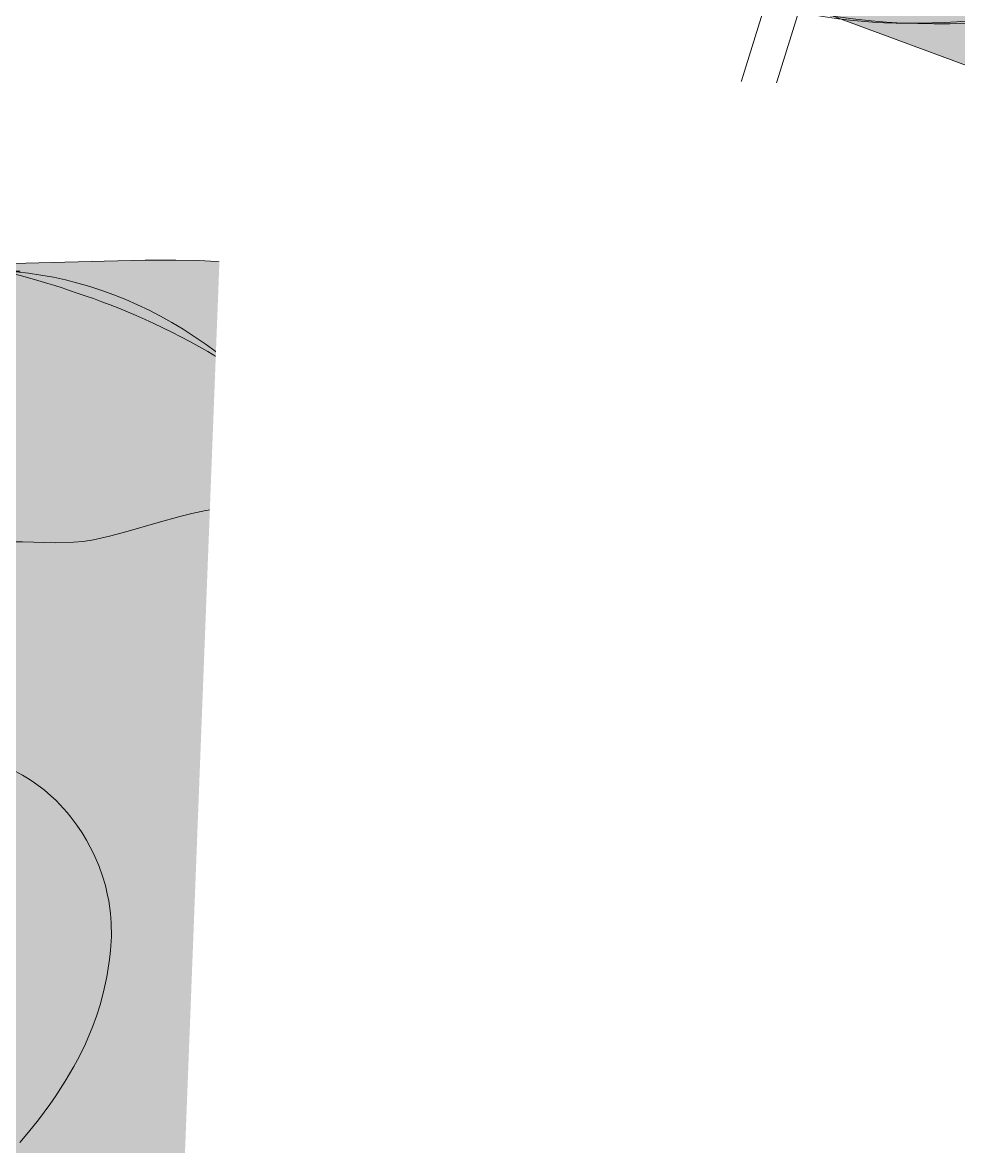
# Model space of a CAD drawing. Header units: millimetres. Extents: x 20521 to 81475, y 14901 to 52339.
# Drawn here: x 69103.8 to 69435.8, y 49773.8 to 50172.5 of the extents above; entities that cross this region are included whole.
import ezdxf

# ---------------------------------------------------------------- set-up
doc = ezdxf.new("R2010")
doc.units = ezdxf.units.MM
doc.header["$MEASUREMENT"] = 0
for name, color, linetype, lineweight in [('FURN-FREE', 1, 'Continuous', 0), ('PRES-FILL', 7, 'Continuous', 0), ('PRES-PEOP', 42, 'Continuous', 0)]:
    doc.layers.add(name, color=color, linetype=linetype, lineweight=lineweight)

# ---------------------------------------------------------------- blocks, each defined once
blk = doc.blocks.new('ANT')
at = {"color": 0, "linetype": 'ByBlock', "lineweight": -2}
for p, q in [((200.5110000000059, -183.8860000000132), (249.0679999999993, -236.3980000000156)), ((191.0699999999997, -191.3760000000184), (240.2560000000012, -244.5679999999993)), ((248.7309999999998, -244.8740000000107), (248.7309999999998, -244.8850000000239))]:
    blk.add_line(p, q, dxfattribs=at)
at = {"color": 0, "linetype": 'ByBlock', "lineweight": -2, "extrusion": (0, 0, -1)}
for centre, radius, start, end in [((-244.658134046811, -240.462530202145), 6.000000000000006, 137.325825, 227.2958666666667), ((-244.6504633875084, -240.4851204502775), 6.000000000000004, 227.1111666666667, 317.2096027777778)]:
    blk.add_arc(centre, radius, start, end, dxfattribs=at)
at = {"color": 0, "linetype": 'ByBlock', "lineweight": -2, "extrusion": (0, 0, -0.9999999999999998)}
blk.add_ellipse((5.602729983103927, -66.64335468207719), major_axis=(-249.9564442699204, 4.666472751250923), ratio=0.7200000000000008, start_param=4.7115489922008, end_param=6.283185307179586, dxfattribs=at)
at = {"color": 0, "linetype": 'ByBlock', "lineweight": -2, "extrusion": (0, 0, -1)}
blk.add_ellipse((6.022656809931505, -66.65119433998188), major_axis=(-253.4356479310827, 4.731426504006882), ratio=0.710115728957286, start_param=3.141592653589793, end_param=4.71322896856858, dxfattribs=at)
blk = doc.blocks.new('*U78')
h = blk.add_hatch(color=7)
edge = h.paths.add_edge_path()
edge.add_arc((-189.5230698579544, 3.894953851107857), 436.8134136936625, 323.9445916666667, 358.8295111111111)
edge.add_line((247.1991972945689, -5.028036447503837), (248.1122242495767, -5.046691238021594))
edge.add_arc((-201.1721346928389, -2.019808004079096), 449.2945550665203, 359.6139972222223, 394.4989166666667)
edge.add_ellipse((178.4381762329576, 231.508381563428), major_axis=(-9.330090363337073, 20.94804797271573), ratio=0.9239178866150755, start_angle=1.272221872585407e-14, end_angle=89.06783611111112)
edge.add_line((158.9346738031745, 223.2300806680287), (158.9509580197773, 223.2407149623832))
edge.add_arc((-738.9849474954972, -123.8838094883758), 962.696383024639, 18.352088268259195, 21.135530555555476, ccw=False)
edge.add_line((174.7483423471567, 179.2264030120641), (174.8475005683285, 179.2592964940268))
edge.add_line((174.8475005683285, 179.2592964940268), (174.7632560480852, 179.1814415873669))
edge.add_arc((-738.9849474954972, -123.8838094883758), 962.696383024639, 12.01740000000001, 18.349268978559394, ccw=False)
edge.add_line((202.6133815909998, 76.55798393367877), (202.6133855943626, 76.55796512744564))
edge.add_ellipse((185.3627297544008, 78.62026789307129), major_axis=(-11.42001704835105, 18.85645010637372), ratio=0.7101413615132939, start_angle=130.3415222222222, end_angle=240.9620472222222, ccw=False)
edge.add_line((182.5489720905607, 60.23238496079284), (182.7609163116576, 60.28017894514051))
edge.add_ellipse((-70.28633080802683, 3.22126388597826), major_axis=(259.9547020407177, -4.853131661300877), ratio=0.9615384615384592, start_angle=14.30533888888888, end_angle=36.56680948074337)
edge.add_line((141.279692255368, 148.2373896328063), (141.2795005683292, 148.2372964940296))
edge.add_line((141.2795005683292, 148.2372964940296), (141.2796552746877, 148.2374394665312))
edge.add_ellipse((-70.28633080802683, 3.22126388597826), major_axis=(259.9547020407177, -4.853131661300877), ratio=0.9615384615384592, start_angle=36.56682350138795, end_angle=90)
edge.add_line((-65.6198580567725, 253.1777081558976), (-65.61938136247045, 253.1770107808334))
edge.add_ellipse((-70.28585411373933, 3.22056651092862), major_axis=(-4.66647275125097, -249.9564442699204), ratio=0.7200000000000008, start_angle=180, end_angle=270.0477989558357)
edge.add_line((-250.2583243620651, 6.371899793577402), (-250.2582958129518, 6.373381804273563))
edge.add_line((-250.2582958129497, 6.37338180426741), (-250.25835027844, 6.370465271509602))
edge.add_line((-250.2583502784466, 6.370465271520663), (-250.2583243620631, 6.371899793577594))
edge.add_ellipse((-70.29369377164403, 2.800639684093767), major_axis=(-4.731426504006928, -253.4356479310827), ratio=0.710115728957286, start_angle=269.9522072734702, end_angle=360)
edge.add_line((-75.02512027563353, -250.6350082470017), (-75.02560038452793, -250.6345009173383))
edge.add_ellipse((-70.3591276332736, -0.6780566474189982), major_axis=(259.9547020407177, -4.853131661300877), ratio=0.9615384615384592, start_angle=270, end_angle=346.0807666666667)
edge.add_line((180.8396707460925, -65.5166733845399), (182.3148174292146, -65.89743086454837))
edge.add_ellipse((185.5519017692131, -84.89032965886145), major_axis=(-12.11588146826803, -18.41705503726557), ratio=0.7751110379519798, start_angle=119.0379527777778, end_angle=230.2780611111111, ccw=False)
edge.add_line((203.9136546580557, -84.16156648722244), (203.9136485167401, -84.16158838126285))
edge.add_arc((-731.6230369943805, 178.2582157786528), 971.6445047199426, 335.21311689757607, 344.3310916666667, ccw=False)
edge.add_line((150.507241983214, -229.0981570245422), (150.5065005683282, -229.1007035059738))
edge.add_line((150.5065005683282, -229.1007035059738), (150.506134383395, -229.1005555235752))
edge.add_line((150.506134383395, -229.1005555235752), (150.5055005683389, -229.0987035059734))
edge.add_line((150.5055005683389, -229.0987035059734), (150.5383184758248, -228.9914209545022))
edge.add_ellipse((169.6711985432776, -238.0897897518807), major_axis=(19.01903679660439, -9.336634261293678), ratio=0.7660621444968636, start_angle=180.9321638888889, end_angle=270)
edge.add_line((162.5187564786902, -252.6595538665497), (163.6179454810772, -253.1991566765719))
at = {"color": 0}
blk.add_rational_spline([(163.6179454810772, -253.1991566765792), (244.3956380618765, -142.2440036543121), (247.1991972945689, -5.028036447503837), (247.6557107720728, -5.037363842762716), (248.1122242495767, -5.046691238021594), (249.0632559276273, 136.1162228151952), (169.1080861778319, 252.4564290876879), (150.0661567962525, 243.975309043286), (158.93467380316, 223.2300806680214), (158.9428159114759, 223.2353978152096), (158.9509580197773, 223.2407149623832), (167.3843117158831, 201.4254568799442), (174.7483423471567, 179.2264030120641), (174.7979214577499, 179.2428497530491), (174.8475005683285, 179.2592964940268), (174.8053783081996, 179.2203690406895), (174.7632560480852, 179.1814415873669), (191.5264878287999, 128.6399398121939), (202.6133815909998, 76.55798393367877), (202.6133835926885, 76.55797453055857), (202.6133855943626, 76.55796512744564), (207.6479790385492, 47.05271919768711), (182.5489720905462, 60.23238496079284), (182.6549442011165, 60.25628195297031), (182.7609163116576, 60.28017894514051), (171.0129643532564, 108.1699772469874), (141.279692255368, 148.2373896328063), (141.2795964118413, 148.2373430634179), (141.2795005683292, 148.2372964940296), (141.2795779215085, 148.237367980284), (141.2796552746877, 148.2374394665312), (65.21804999950109, 250.7350764623698), (-65.61985805678705, 253.1777081558976), (-65.6196197096142, 253.1773594683618), (-65.61938136247045, 253.1770107808334), (-245.7382225845504, 256.5396752922752), (-250.2583243620611, 6.37189979357936), (-250.2583100890624, 6.372640798952489), (-250.2582958129497, 6.373381804274686), (-250.2583230456803, 6.371923537895782), (-250.25835027844, 6.370465271509602), (-250.258337321764, 6.371182532559033), (-250.2583243620611, 6.37189979357936), (-255.1439419148519, -247.2723441011694), (-75.02512027563353, -250.6350082469944), (-75.02536033009528, -250.6347545821627), (-75.02560038452793, -250.6345009173383), (128.3684962364787, -254.4316945140818), (180.8396707460925, -65.51667338453262), (181.5772440876462, -65.7070521245405), (182.3148174292146, -65.89743086454837), (209.2685806552327, -53.96520079178299), (203.9136546580557, -84.16156648722244), (203.9136515873979, -84.16157743424264), (203.9136485167401, -84.16158838126285), (182.9888989877945, -158.7591245014337), (150.507241983214, -229.0981570245422), (150.5068712757784, -229.0994302652616), (150.5065005683282, -229.1007035059738), (150.5063174758398, -229.1006295147745), (150.506134383395, -229.1005555235752), (150.5058174758451, -229.0996295147779), (150.5055005683389, -229.0987035059734), (150.5219095220673, -229.0450622302378), (150.5383184758248, -228.9914209545022), (143.8066565910995, -243.4735979856341), (162.5187564787047, -252.659553866557), (163.0683509798837, -252.9293552715608), (163.6179454810772, -253.1991566765792)], [1, 0.954018458761833, 1, 1, 1, 0.954018458761833, 1, 0.7128353987122346, 1, 1, 1, 0.9997050096312174, 1, 1, 1, 1, 1, 0.9984737766805626, 1, 1, 1, 0.5691322564512941, 1, 1, 1, 0.9811892478442809, 1, 1, 1, 1, 1, 0.8932412642455915, 1, 1, 1, 0.7068117680607829, 1, 0.9999999999957255, 1, 1, 1, 0.999999999995883, 1, 0.7068118065158087, 1, 1, 1, 0.7875766260787885, 1, 1, 1, 0.5646781698281227, 1, 1, 1, 0.9968360298930732, 1, 1, 1, 1, 1, 1, 1, 1, 1, 0.7128353987122346, 1, 1, 1], degree=2, knots=[0, 0, 0, 0.03448275862068965, 0.03448275862068965, 0.06896551724137931, 0.06896551724137931, 0.1034482758620689, 0.1034482758620689, 0.1379310344827586, 0.1379310344827586, 0.1724137931034482, 0.1724137931034482, 0.2068965517241378, 0.2068965517241378, 0.2241379310344826, 0.2241379310344826, 0.2413793103448275, 0.2413793103448275, 0.2758620689655172, 0.2758620689655172, 0.3103448275862069, 0.3103448275862069, 0.3448275862068964, 0.3448275862068964, 0.3793103448275861, 0.3793103448275861, 0.4137931034482755, 0.4137931034482755, 0.4310344827586206, 0.4310344827586206, 0.4482758620689654, 0.4482758620689654, 0.4827586206896549, 0.4827586206896549, 0.5172413793103448, 0.5172413793103448, 0.5517241379310345, 0.5517241379310345, 0.5862068965517239, 0.5862068965517239, 0.6206896551724138, 0.6206896551724138, 0.6551724137931033, 0.6551724137931033, 0.6896551724137929, 0.6896551724137929, 0.7241379310344825, 0.7241379310344825, 0.7586206896551724, 0.7586206896551724, 0.7931034482758622, 0.7931034482758622, 0.8275862068965517, 0.8275862068965517, 0.8620689655172412, 0.8620689655172412, 0.8965517241379309, 0.8965517241379309, 0.9051724137931034, 0.9051724137931034, 0.9137931034482757, 0.9137931034482757, 0.9224137931034483, 0.9224137931034483, 0.9310344827586206, 0.9310344827586206, 0.9655172413793103, 0.9655172413793103, 1, 1, 1], dxfattribs=at)
at = {"color": 0, "linetype": 'Continuous', "lineweight": 0, "rotation": 270}
blk.add_blockref('ANT', (-3.642499431662145, 8.823296494032547), dxfattribs=at)
blk = doc.blocks.new('SERIES 7')
at = {"color": 0, "linetype": 'Continuous', "lineweight": 0, "rotation": 89.99999999999997}
blk.add_blockref('*U78', (-5.046691238014319, -248.1122242495912), dxfattribs=at)
blk = doc.blocks.new('ANT_5')
at = {"color": 0, "linetype": 'ByBlock', "lineweight": -2}
for p, q in [((-190.0080000000162, -176.9709999999923), (-240.1240000000253, -227.2659999999942)), ((-180.8860000000132, -184.8449999999957), (-231.6220000000176, -235.7579999999816)), ((-240.1020000000135, -235.7509999999911), (-240.1240000000107, -235.7599999999966))]:
    blk.add_line(p, q, dxfattribs=at)
for centre, radius, start, end in [((-235.8759852194926, -231.4913881488301), 6.000000000000006, 135.1867472222222, 225.1567888888889), ((-235.8691630908434, -231.5142489645095), 6.000000000000014, 224.9720888888888, 315.0705249999999)]:
    blk.add_arc(centre, radius, start, end, dxfattribs=at)
at = {"color": 0, "linetype": 'ByBlock', "lineweight": -2, "extrusion": (0, 0, -1)}
blk.add_ellipse((5.602729983060271, -66.64335468206082), major_axis=(-249.9564442699205, 4.666472751250936), ratio=0.7200000000000006, start_param=4.7115489922008, end_param=6.283185307179586, dxfattribs=at)
blk = doc.blocks.new('*U93')
h = blk.add_hatch(color=7)
edge = h.paths.add_edge_path()
edge.add_arc((-189.5230698579471, 3.894953851107857), 436.8134136936625, 323.9445916666667, 358.8295111111111)
edge.add_line((247.1991972945943, -5.028036447503837), (248.1122242495949, -5.046691238021594))
edge.add_arc((-201.1721346928207, -2.019808004086372), 449.2945550665204, 359.6139972222223, 394.4989166666667)
edge.add_ellipse((178.4381762329685, 231.5083815634571), major_axis=(-9.330090363337064, 20.94804797271574), ratio=0.9239178866150758, start_angle=1.272221872585407e-14, end_angle=89.06783611111112)
edge.add_line((158.9346738031854, 223.2300806680432), (158.9509580198173, 223.2407149623905))
edge.add_arc((-738.9849474954717, -123.8838094883831), 962.6963830246398, 18.35208826825931, 21.135530555555476, ccw=False)
edge.add_line((174.7483423471567, 179.2264030120714), (174.8475005683431, 179.2592964940268))
edge.add_line((174.8475005683431, 179.2592964940268), (174.7632560480852, 179.1814415873669))
edge.add_arc((-738.9849474954717, -123.8838094883831), 962.6963830246398, 12.01740000000001, 18.349268978559394, ccw=False)
edge.add_line((202.6133815910107, 76.5579839336715), (202.6133855943735, 76.55796512744564))
edge.add_ellipse((185.3627297544226, 78.62026789308584), major_axis=(-11.42001704835106, 18.85645010637373), ratio=0.7101413615132939, start_angle=130.3415222222222, end_angle=240.9620472222222, ccw=False)
edge.add_line((182.5489720905716, 60.23238496079284), (182.7609163116758, 60.28017894514778))
edge.add_ellipse((-70.286330808005, 3.221263885992812), major_axis=(259.9547020407177, -4.853131661300793), ratio=0.96153846153846, start_angle=14.30533888888888, end_angle=36.56680948074337)
edge.add_line((141.2796922553971, 148.2373896328209), (141.2795005683402, 148.2372964940441))
edge.add_line((141.2795005683402, 148.2372964940441), (141.2796552747059, 148.237439466553))
edge.add_ellipse((-70.286330808005, 3.221263885992812), major_axis=(259.9547020407177, -4.853131661300793), ratio=0.96153846153846, start_angle=36.56682350138795, end_angle=90)
edge.add_line((-65.61985805673976, 253.1777081558976), (-65.6193813624559, 253.1770107808552))
edge.add_ellipse((-70.28585411372114, 3.220566510950448), major_axis=(-4.666472751250964, -249.9564442699204), ratio=0.7200000000000008, start_angle=180, end_angle=270.0477989558357)
edge.add_line((-250.2583243620396, 6.371899793591952), (-250.2582958129264, 6.373381804288113))
edge.add_line((-250.2582958129315, 6.37338180426741), (-250.2583502784255, 6.370465271509602))
edge.add_line((-250.2583502784285, 6.370465271542489), (-250.2583243620449, 6.371899793599419))
edge.add_ellipse((-70.29369377161856, 2.800639684108319), major_axis=(-4.731426504006905, -253.4356479310828), ratio=0.7101157289572859, start_angle=269.9522072734702, end_angle=360)
edge.add_line((-75.02512027562989, -250.6350082469871), (-75.02560038452066, -250.6345009173237))
edge.add_ellipse((-70.35912763325541, -0.6780566474044463), major_axis=(259.9547020407177, -4.853131661300793), ratio=0.96153846153846, start_angle=270, end_angle=346.0807666666667)
edge.add_line((180.839670746107, -65.51667338452535), (182.3148174292292, -65.89743086454109))
edge.add_ellipse((185.5519017692313, -84.89032965885417), major_axis=(-12.11588146826803, -18.41705503726558), ratio=0.7751110379519799, start_angle=119.0379527777778, end_angle=230.2780611111111, ccw=False)
edge.add_line((203.9136546580739, -84.16156648720789), (203.9136485167546, -84.1615883812483))
edge.add_arc((-731.6230369943441, 178.2582157786528), 971.6445047199423, 335.21311689757607, 344.3310916666667, ccw=False)
edge.add_line((150.5072419832286, -229.0981570245349), (150.5065005683427, -229.1007035059883))
edge.add_line((150.5065005683427, -229.1007035059883), (150.506134383395, -229.1005555235897))
edge.add_line((150.506134383395, -229.1005555235897), (150.5055005683425, -229.0987035059807))
edge.add_line((150.5055005683425, -229.0987035059807), (150.5383184758248, -228.9914209545095))
edge.add_ellipse((169.6711985432921, -238.0897897518735), major_axis=(19.01903679660439, -9.336634261293677), ratio=0.7660621444968636, start_angle=180.9321638888889, end_angle=270)
edge.add_line((162.5187564787084, -252.6595538665424), (163.6179454810845, -253.1991566765792))
at = {"color": 0}
blk.add_rational_spline([(163.6179454810917, -253.1991566765792), (244.3956380618802, -142.2440036543121), (247.1991972945798, -5.028036447503837), (247.6557107720946, -5.03736384275544), (248.1122242495949, -5.046691238021594), (249.0632559276382, 136.1162228151952), (169.1080861778537, 252.4564290876879), (150.0661567962452, 243.9753090432933), (158.9346738031709, 223.2300806680432), (158.9428159114941, 223.2353978152096), (158.9509580198173, 223.2407149623905), (167.3843117159195, 201.425456879937), (174.7483423471785, 179.2264030120568), (174.7979214577535, 179.2428497530491), (174.8475005683431, 179.2592964940268), (174.8053783082178, 179.2203690407041), (174.7632560480852, 179.1814415873669), (191.5264878288654, 128.6399398121721), (202.6133815910252, 76.5579839336715), (202.6133835926921, 76.55797453057312), (202.6133855943735, 76.55796512744564), (207.6479790385492, 47.05271919771621), (182.5489720905789, 60.23238496079284), (182.6549442011274, 60.25628195297031), (182.7609163116758, 60.28017894514778), (171.0129643532673, 108.1699772470165), (141.2796922553753, 148.2373896328063), (141.2795964118668, 148.2373430634325), (141.2795005683402, 148.2372964940441), (141.2795779215194, 148.2373679802986), (141.2796552747059, 148.237439466553), (65.21804999951564, 250.7350764623843), (-65.61985805675431, 253.1777081559121), (-65.61961970959965, 253.1773594683764), (-65.6193813624559, 253.1770107808552), (-245.7382225845322, 256.539675292297), (-250.2583243620502, 6.371899793593911), (-250.2583100890115, 6.372640798959765), (-250.2582958129315, 6.373381804281962), (-250.2583230456839, 6.371923537895782), (-250.2583502784255, 6.370465271509602), (-250.2583373217094, 6.371182532573584), (-250.2583243620502, 6.371899793593911), (-255.1439419148264, -247.2723441011476), (-75.02512027562989, -250.6350082469726), (-75.02536033007345, -250.6347545821482), (-75.02560038452066, -250.6345009173237), (128.3684962364969, -254.4316945140454), (180.8396707461143, -65.5166733845108), (181.5772440876644, -65.70705212453322), (182.3148174292292, -65.89743086454109), (209.2685806552399, -53.96520079176116), (203.9136546580739, -84.16156648720789), (203.9136515874125, -84.16157743423537), (203.9136485167546, -84.1615883812483), (182.9888989878236, -158.7591245014337), (150.5072419832431, -229.0981570245494), (150.506871275782, -229.0994302652543), (150.5065005683427, -229.1007035059883), (150.5063174758689, -229.1006295147818), (150.506134383395, -229.1005555235897), (150.5058174758706, -229.0996295147779), (150.5055005683425, -229.0987035059807), (150.5219095220818, -229.0450622302451), (150.5383184758248, -228.9914209545095), (143.8066565910922, -243.4735979856196), (162.5187564786938, -252.659553866557), (163.0683509799019, -252.9293552715535), (163.6179454810917, -253.1991566765792)], [1, 0.954018458761833, 1, 1, 1, 0.954018458761833, 1, 0.7128353987122346, 1, 1, 1, 0.9997050096312174, 1, 1, 1, 1, 1, 0.9984737766805626, 1, 1, 1, 0.5691322564512941, 1, 1, 1, 0.9811892478442809, 1, 1, 1, 1, 1, 0.8932412642455915, 1, 1, 1, 0.7068117680607829, 1, 0.9999999999957255, 1, 1, 1, 0.999999999995883, 1, 0.7068118065158087, 1, 1, 1, 0.7875766260787885, 1, 1, 1, 0.5646781698281227, 1, 1, 1, 0.9968360298930732, 1, 1, 1, 1, 1, 1, 1, 1, 1, 0.7128353987122346, 1, 1, 1], degree=2, knots=[0, 0, 0, 0.03448275862068965, 0.03448275862068965, 0.06896551724137931, 0.06896551724137931, 0.1034482758620689, 0.1034482758620689, 0.1379310344827586, 0.1379310344827586, 0.1724137931034482, 0.1724137931034482, 0.2068965517241378, 0.2068965517241378, 0.2241379310344826, 0.2241379310344826, 0.2413793103448275, 0.2413793103448275, 0.2758620689655172, 0.2758620689655172, 0.3103448275862069, 0.3103448275862069, 0.3448275862068964, 0.3448275862068964, 0.3793103448275861, 0.3793103448275861, 0.4137931034482755, 0.4137931034482755, 0.4310344827586206, 0.4310344827586206, 0.4482758620689654, 0.4482758620689654, 0.4827586206896549, 0.4827586206896549, 0.5172413793103448, 0.5172413793103448, 0.5517241379310345, 0.5517241379310345, 0.5862068965517239, 0.5862068965517239, 0.6206896551724138, 0.6206896551724138, 0.6551724137931033, 0.6551724137931033, 0.6896551724137929, 0.6896551724137929, 0.7241379310344825, 0.7241379310344825, 0.7586206896551724, 0.7586206896551724, 0.7931034482758622, 0.7931034482758622, 0.8275862068965517, 0.8275862068965517, 0.8620689655172412, 0.8620689655172412, 0.8965517241379309, 0.8965517241379309, 0.9051724137931034, 0.9051724137931034, 0.9137931034482757, 0.9137931034482757, 0.9224137931034483, 0.9224137931034483, 0.9310344827586206, 0.9310344827586206, 0.9655172413793103, 0.9655172413793103, 1, 1, 1], dxfattribs=at)
at = {"color": 0, "linetype": 'Continuous', "lineweight": 0, "rotation": 270}
blk.add_blockref('ANT_5', (-3.642499431665783, 8.82329649401072), dxfattribs=at)
blk = doc.blocks.new('SERIES 7_5')
at = {"color": 0, "linetype": 'Continuous', "lineweight": 0, "rotation": 89.99999999999997}
blk.add_blockref('*U93', (-5.046691237992491, -248.1122242496167), dxfattribs=at)
blk = doc.blocks.new('*U106')
at = {"layer": 'PRES-FILL', "linetype": 'ByBlock', "lineweight": -2}
h = blk.add_hatch(color=0, dxfattribs=at)
edge = h.paths.add_edge_path(flags=16)
edge.add_spline(control_points=[(-239.9524863309052, -161.0124088863013), (-239.2212068480148, -157.9110122815982), (-235.7149674933898, -154.0850071668974), (-231.4126016438386, -150.0678667386019)], knot_values=[0, 0, 0, 0, 1, 1, 1, 1], degree=3, periodic=0)
edge.add_spline(control_points=[(-231.4126016438386, -150.0678667386019), (-224.7474785102095, -137.887333137005), (-218.2168042378762, -120.9757911663619), (-212.9241151692549, -126.0238091647334), (-207.8294236050133, -130.8829827112277), (-221.6645183844666, -140.9660328339814), (-231.4126016438386, -150.0678667386019)], knot_values=[0, 0, 0, 0, 0.5095306753181346, 0.5095306753181346, 0.5095306753181346, 1, 1, 1, 1], degree=3, periodic=0)
edge.add_spline(control_points=[(-231.4126016438386, -150.0678667386019), (-234.263416851114, -155.2777405440138), (-237.138828875235, -159.6220975622418), (-239.9524863309052, -161.0124088863013)], knot_values=[0, 0, 0, 0, 1, 1, 1, 1], degree=3, periodic=0)
edge.add_spline(control_points=[(-239.9524863309052, -161.0124088863013), (-240.4032948050735, -162.924312479583), (-239.799536534556, -164.560843428706), (-237.6776202227775, -165.7970222715157), (-220.977602491068, -175.5260622344431), (-203.9605322808929, -185.4105026724937), (-186.7546401526924, -194.6851885829892), (-165.7502890488249, -206.0074006363793), (-144.8794356574508, -217.2609508401656), (-123.7068360668054, -228.3471498919534), (-103.5585007293703, -238.897033252164), (-83.22230879990093, -250.0971559124591), (-60.75444813868671, -254.0934469609128), (-41.5279846110061, -257.5132004144252), (-21.98663363652304, -256.6827756324783), (-2.596294969349401, -256.3408671001525), (28.41673173791787, -255.7940164944885), (59.45060442159593, -254.5507649119099), (90.46306334775, -254.0345243146876), (105.6249305891979, -253.7821363496259), (120.7877924816712, -254.9773984175481), (135.9652808021347, -254.893198290345), (154.5731156177644, -254.7899676354427), (172.1756785241014, -249.7708860747516), (189.8632248863141, -240.4625151057771), (222.5493998694728, -223.2608616897342), (249.7377119496814, -199.4903996830617), (261.5771928007598, -166.3757141015376), (269.6959013162414, -143.6679211503142), (274.2707815196918, -120.8124063957221), (277.2513511636789, -97.4288715479779), (279.9169243905781, -76.5165856815147), (282.5441143590142, -55.60958764082898), (285.0801855604514, -34.68177274861955), (288.144148907566, -9.397759536179365), (291.1702784961089, 15.92754356790829), (293.5174693979789, 41.24678919532016), (295.2914799457358, 60.38311456502561), (288.6375423779391, 79.20723903455655), (283.8079663851531, 98.16471077265305), (277.7386799988308, 121.9884015711214), (270.8581083010504, 144.1373455921421), (257.6019523230352, 165.828747676147), (244.4625023318949, 187.3291806367488), (226.3771582845657, 202.3113405306358), (204.7464937033074, 214.6055595703001), (183.8774473086523, 226.4668977441834), (163.0073696804175, 235.572598330582), (140.1769944213738, 240.0180476983369), (107.0139216010866, 246.4754431387992), (73.74603251859662, 250.5958459202739), (40.34001843103033, 253.8846339692027), (15.28444376750849, 256.3513297652316), (-9.983324563712813, 257.524859480458), (-35.20328793875524, 256.8048737118297), (-42.95128906429454, 256.5836818542593), (-51.55446082194976, 255.1478518421354), (-57.30015453588567, 249.6527203701189), (-77.55153934472764, 230.2844721557194), (-94.51446210323775, 209.6583913911672), (-113.4410824717343, 190.0755422821821), (-133.4092552517104, 169.4150277835797), (-154.2033612236264, 149.3929533135451), (-173.965834511313, 128.4651054239948), (-176.3620192949311, 125.9276198604712), (-176.7147552291717, 122.0470801973643), (-178.7305124079285, 119.1400444219034), (-180.8020494603261, 116.1525653816498), (-183.3955042559974, 113.6501951823957), (-186.2330924041453, 111.4249211487841), (-196.9490558517427, 103.021321344866), (-213.0673644037015, 106.202333923291), (-224.2204950171727, 96.98185802937223), (-238.6672208439268, 85.0385129858405), (-247.1651264564571, 68.61944543177378), (-253.7261879291764, 53.38625858773594), (-260.6566710019688, 37.29536475797795), (-260.1999008536659, 13.98035777158657), (-254.9727570413525, -2.205602814246959), (-248.0791697845852, -23.55174052112125), (-206.7754332566401, 57.99489246276062), (-197.4728358368593, 43.30847515422647), (-192.1769062991225, 34.94755962510681), (-209.4407440059585, 11.60212918154866), (-201.0816007403046, 1.716403765742143), (-199.7384243900742, 0.127930861133791), (-196.9210028814559, -2.971730811230373), (-195.2018622719188, -1.513076489674859), (-172.4497696710023, 17.79159121044358), (-145.724276835419, 43.50427535582276), (-141.3350861032231, 69.05922201730573), (-140.1769798368914, 75.80200119224173), (-141.3890303236549, 83.03279752857634), (-144.255079560462, 90.31928122141107)], knot_values=[0, 0, 0, 0, 0.004098381531734696, 0.004098381531734696, 0.004098381531734696, 0.03635368013720219, 0.03635368013720219, 0.03635368013720219, 0.07572982011414187, 0.07572982011414187, 0.07572982011414187, 0.1132010653974124, 0.1132010653974124, 0.1132010653974124, 0.14526640270913, 0.14526640270913, 0.14526640270913, 0.1965519000639748, 0.1965519000639748, 0.1965519000639748, 0.2216251747810174, 0.2216251747810174, 0.2216251747810174, 0.25236539637566, 0.25236539637566, 0.25236539637566, 0.3091726121130702, 0.3091726121130702, 0.3091726121130702, 0.3481271264153437, 0.3481271264153437, 0.3481271264153437, 0.3829647993414165, 0.3829647993414165, 0.3829647993414165, 0.4250540564899624, 0.4250540564899624, 0.4250540564899624, 0.4568651827461615, 0.4568651827461615, 0.4568651827461615, 0.4968419500255261, 0.4968419500255261, 0.4968419500255261, 0.5364667654958765, 0.5364667654958765, 0.5364667654958765, 0.5746963866582342, 0.5746963866582342, 0.5746963866582342, 0.630228181300859, 0.630228181300859, 0.630228181300859, 0.6718787961638446, 0.6718787961638446, 0.6718787961638446, 0.6846745725113127, 0.6846745725113127, 0.6846745725113127, 0.7297748169105458, 0.7297748169105458, 0.7297748169105458, 0.7773569765908894, 0.7773569765908894, 0.7773569765908894, 0.78312627708974, 0.78312627708974, 0.78312627708974, 0.7890552252170661, 0.7890552252170661, 0.7890552252170661, 0.8114455046014806, 0.8114455046014806, 0.8114455046014806, 0.8404477855449914, 0.8404477855449914, 0.8404477855449914, 0.8710830444871903, 0.8710830444871903, 0.8710830444871903, 0.9114849997865957, 0.9114849997865957, 0.9114849997865957, 0.9344856628054873, 0.9344856628054873, 0.9344856628054873, 0.9381814897131244, 0.9381814897131244, 0.9381814897131244, 0.9870941822375215, 0.9870941822375215, 0.9870941822375215, 1, 1, 1, 1], degree=3, periodic=0)
edge.add_line((-144.255079560462, 90.31928122141107), (-95.3161251195852, 113.2414254035175))
edge.add_spline(control_points=[(-95.3161251195852, 113.2414254035175), (-73.79272867241525, 123.3226051567399), (-52.03402328233642, 132.8844799221915), (-30.03347112142364, 141.914690050151), (-6.674303095336654, 151.5025492159839), (20.98957123038417, 144.8923246508712), (45.61527358014428, 138.9913765835736), (58.97043579227466, 135.7911381690574), (71.61061726711341, 132.011095003385), (82.34120677546889, 120.6371964079881), (90.66936752237962, 111.8097544722186), (94.78006318725238, 102.2058977594425), (95.48042894361424, 91.60739822074538)], knot_values=[0, 0, 0, 0, 0.3242048070790112, 0.3242048070790112, 0.3242048070790112, 0.6684304659642469, 0.6684304659642469, 0.6684304659642469, 0.8551130404015013, 0.8551130404015013, 0.8551130404015013, 1, 1, 1, 1], degree=3, periodic=0)
edge.add_line((95.48042894361424, 91.60739822074538), (96.04298071459925, 83.0944110701239))
edge.add_spline(control_points=[(96.04298071459925, 83.0944110701239), (82.26625688535569, 83.50662463966), (68.43307370899129, 82.7950343824341), (54.38888998446055, 76.20992686522368), (36.39102424857265, 67.77099703669955), (25.88419175099989, 56.36332953947567), (14.5497970652068, 39.72071040703304), (2.985574218560942, 22.74062794687052), (-3.426805924798828, 5.507174289479735), (-4.858945993080852, -11.86881220418582), (-6.140735119377496, -27.42060845737433), (-2.597705011809012, -43.15895750901836), (9.22603733863798, -59.14840762732638), (19.56657311867457, -73.1320919930804), (32.29822144420177, -77.02105203633255), (44.81194807542488, -83.54295276747143), (54.35771803796524, -88.51801462817093), (74.17222895970917, -81.21134401647578), (76.72662283771206, -91.58238122420153), (78.03122683461697, -96.87917460838071), (74.46627252652252, -102.5621957617986), (72.88979724765522, -107.9475888007291), (68.9182749032625, -121.5146957984543), (72.48459253994224, -137.8431872470028), (59.62690400720749, -148.1628349975799), (41.66772113883053, -162.5769686592539), (20.45791926367383, -153.7455782445468), (1.223669679107843, -157.5147138919128), (-16.0350799766311, -160.8967313847752), (-33.63381417300843, -168.8618674341342), (-50.56368662166642, -169.122763097359), (-78.10817146596673, -169.5472339055341), (-102.4511716447305, -142.6508810736341), (-128.7039567292231, -132.3806935724933), (-153.1093946709589, -122.8331951680011), (-181.3577003890678, -117.7178796278095), (-205.3418513705547, -108.5033554362162), (-229.9704173450154, -99.04125201829447), (-230.6249537844124, -40.50484273325128), (-248.3572336145298, -38.18923861793155), (-250.3143522601022, -37.9336644880168), (-254.5140487485187, -40.71043529807503), (-256.145673254985, -42.89104730189138), (-261.3115681887139, -49.79509443911957), (-254.645499663442, -73.93077895754686), (-257.6565244524681, -71.65543706831522), (-261.7004528053076, -68.59956067315943), (-266.3073291088804, -46.45354048757872), (-273.4040019935055, -36.32066963551915), (-276.2275149867637, -32.28916177611973), (-281.8691634543065, -20.9784891818781), (-284.7092405751318, -25.87623831436213), (-289.8915543206094, -34.81320430933556), (-291.2073110859492, -43.97704213648103), (-291.4669513858389, -53.13588879047165), (-292.1272987534903, -76.4297313946663), (-293.7031375529768, -99.68674977480987), (-279.477908704037, -123.5510290288075), (-269.2669864230411, -140.6808976124812), (-255.6097869407386, -151.9757691284249), (-244.083548853494, -160.6457718900929), (-242.7287510103051, -161.6648468869171), (-241.3482166776375, -161.702080510091), (-239.9524863309052, -161.0124088863013)], knot_values=[0, 0, 0, 0, 0.0445675321191511, 0.0445675321191511, 0.0445675321191511, 0.1016815997639398, 0.1016815997639398, 0.1016815997639398, 0.1599537725823565, 0.1599537725823565, 0.1599537725823565, 0.2121083342373425, 0.2121083342373425, 0.2121083342373425, 0.2577204674264914, 0.2577204674264914, 0.2577204674264914, 0.2925144935189276, 0.2925144935189276, 0.2925144935189276, 0.3102848248294786, 0.3102848248294786, 0.3102848248294786, 0.3550525854241348, 0.3550525854241348, 0.3550525854241348, 0.4175826737119677, 0.4175826737119677, 0.4175826737119677, 0.4736904586800346, 0.4736904586800346, 0.4736904586800346, 0.5649764407445235, 0.5649764407445235, 0.5649764407445235, 0.6498388415546573, 0.6498388415546573, 0.6498388415546573, 0.7369813565731338, 0.7369813565731338, 0.7369813565731338, 0.746599309966639, 0.746599309966639, 0.746599309966639, 0.7770507628045908, 0.7770507628045908, 0.7770507628045908, 0.817948298408715, 0.817948298408715, 0.817948298408715, 0.8342199689575515, 0.8342199689575515, 0.8342199689575515, 0.8639110295738617, 0.8639110295738617, 0.8639110295738617, 0.9394247835290591, 0.9394247835290591, 0.9394247835290591, 0.9936288375354178, 0.9936288375354178, 0.9936288375354178, 1, 1, 1, 1], degree=3, periodic=0)
at = {"layer": 'PRES-PEOP', "color": 0, "linetype": 'ByBlock', "lineweight": -2, "flags": 128}
for points in [[(-144.3098834712873, 59.57692376181512), (-146.1712184870848, 55.26386946727143), (-148.176709390711, 51.2289341928481), (-150.268074134714, 47.4627439041069), (-154.683432885111, 40.47335335341631), (-159.0057676244905, 34.47047519346961), (-163.0806212212192, 29.3342081480514), (-166.8310898302152, 24.9489828258229), (-173.7104296022153, 17.57035907911632), (-179.047246751783, 12.3274147113043), (-183.1010525021702, 8.58367209428252), (-189.191287761787, 3.308061008399818), (-195.2018622719188, -1.513076489674859), (-195.361524533917, -1.62156245794904), (-195.5218711852795, -1.704042933823075), (-195.6821508840076, -1.763606107262603), (-195.8417152802576, -1.803023339103675), (-196.0000077621517, -1.824779914626561), (-196.1565533333487, -1.831102890195325), (-196.4677941518748, -1.804419809261162), (-196.7676138243405, -1.736180442334444), (-197.0542668747948, -1.637667422408413), (-197.326676429846, -1.517798973662138), (-197.5842786112335, -1.383584546638303), (-197.8268985454051, -1.240495873069449), (-198.282058247074, -0.9333718268753728), (-198.6773165879422, -0.6306813722912921), (-199.0181199250364, -0.346203164634062), (-199.5962288572773, 0.1795483040623367), (-200.0084614576772, 0.5830934388213791), (-200.3022274654941, 0.8830535240776953), (-200.7130184695852, 1.31683052083099), (-200.9030342287879, 1.521933799383987), (-201.0816007403046, 1.716403765742143), (-201.850194370898, 2.679275059388601), (-202.4523284786701, 3.682228318088164), (-202.9099828979815, 4.71520160108048), (-203.2426902292791, 5.769397504431254), (-203.4677867696009, 6.837148112914292), (-203.6006388586393, 7.911793418119487), (-203.6410196744837, 10.09455882791372), (-203.44988417493, 12.24409282544366), (-203.1007158458378, 14.3324416154137), (-202.6497524575534, 16.34012164337764), (-201.5644602326938, 20.18819990487827), (-199.3181864227372, 26.95772859784483), (-198.4999786754051, 29.43056039592193), (-197.8488824267115, 31.53458742370276), (-197.3528653434914, 33.31642114543502), (-196.9913841861126, 34.82117680787633), (-196.74141647543, 36.09017674197094), (-196.4802982278634, 38.18855029741826), (-196.4555814087216, 39.64675025530596), (-196.5466639895749, 40.66789568725653), (-196.8794900429639, 42.07186352930876), (-197.4728358368593, 43.30847515422647), (-198.4509290266433, 44.42349782641395), (-199.5635811620159, 45.00250806473196), (-200.7860031034943, 45.12443902560335), (-202.0963939151115, 44.8590834066199), (-203.4756252505322, 44.26804843317223), (-204.9069570918509, 43.40561631316814), (-206.3757818294398, 42.31951922990993), (-207.8693939540681, 41.05163708879991), (-209.3767828902928, 39.63862545954908), (-212.4455200861266, 36.44704578302481), (-215.4696669934056, 33.00232754153694), (-218.4036049761344, 29.46705616557301), (-224.0643320411764, 22.33569426707254), (-229.0679631187522, 15.91949471760745), (-233.3838408152515, 10.4739656201491), (-237.0449006691197, 6.041630438201537), (-240.1147158944368, 2.554160690175195), (-242.6681531100767, -0.106873479380738), (-244.7805146562896, -2.075151536933845), (-246.5218815000844, -3.48070776968234), (-247.9545680113952, -4.440662617664202), (-249.1323756973288, -5.05559079318482), (-250.1008325757866, -5.40904614613828), (-250.8979241276102, -5.568728950129298), (-252.1728950967372, -5.491302915645065), (-253.0228843151999, -5.116934736368421), (-253.5972197586816, -4.648025500435324), (-254.3521308297059, -3.626997003113502), (-254.9727570413525, -2.205602814246959), (-255.9107308049861, 0.821062761831854), (-256.6876829926041, 3.812764395654085), (-257.3224477642361, 6.735416436342348), (-257.8322589943273, 9.564553445816273), (-258.5561163988314, 15.05519978157099), (-258.9294550439081, 20.00151856920274), (-259.0471623717458, 24.39039603903075), (-258.9835537730105, 28.24518001049728), (-258.7959100316511, 31.60774489496544), (-258.1598820053332, 37.41447994688497), (-257.4161116134346, 41.65711917961744), (-256.7027513416251, 44.74926752609463), (-255.3745270319196, 49.20325823816529), (-253.7261879291764, 53.38625858773594), (-251.0839913306845, 59.14048171065951)], [(43.93335605013999, -255.1771867578937), (-2.596294969349401, -256.3408671001525), (-17.1414287808584, -256.6160611843152), (-28.04863310909423, -256.6767409475797), (-36.22764680156251, -256.5128130073135), (-42.36092983973504, -256.2182807967984), (-46.96025990402268, -255.878176981656), (-53.85811527847545, -255.1424441111085), (-60.75444813868671, -254.0934469609128), (-64.97073085604643, -253.2592890843371), (-72.73302654155123, -251.2817044900003), (-79.38723114988534, -249.1585496895641), (-85.1171261069976, -247.0418034585964), (-90.06862815475324, -245.019318639148), (-98.61619355276343, -241.1682932289114), (-111.2295769614138, -234.8814595137374), (-123.7068360668054, -228.3471498919534), (-155.2897907351435, -211.6086690238735), (-186.7546401526924, -194.6851885829892), (-199.6231952559028, -187.6233270316079), (-218.7655833834579, -176.7640975622126), (-237.6776202227775, -165.7970222715157), (-238.7531515916926, -165.0220803482225), (-239.471418921763, -164.1884112466796), (-239.8825678659778, -163.3078730367779), (-240.0310463490605, -162.3908896124194), (-239.9561941468564, -161.4466015541984), (-239.6927744237328, -160.4830020642621), (-239.271452778441, -159.5070594032295), (-238.7192288269434, -158.5248271247183), (-238.0598248788301, -157.541543281448), (-237.3140358340024, -156.5617196656676), (-235.6045697922673, -154.596012720016), (-233.7354662163416, -152.6855398912012), (-231.7998239392473, -150.8481578597202), (-227.8553885712608, -147.3243586602257), (-220.7634341554076, -141.1170287084606), (-218.3141298888222, -138.8461748474656), (-216.3716239213245, -136.9121361458383), (-214.8729922539787, -135.2726407725568), (-213.7474144925363, -133.886699823408), (-212.9260248079663, -132.7167185081198), (-212.3467476372025, -131.7293707834906), (-211.9561951298238, -130.8957652883764), (-211.7099179368815, -130.1912289979882), (-211.5095413403469, -129.0183283494262), (-211.5660155685619, -128.1924478868823), (-211.7325984882336, -127.6053423382036), (-212.1940022538765, -126.7796671258402), (-212.9241151692549, -126.0238091647334), (-213.8725753201434, -125.4105089327932), (-214.7932067805523, -125.1275466847219), (-215.6867445521348, -125.1266601484895), (-216.5539110634563, -125.3651369233994), (-217.3954157314001, -125.8052372589154), (-218.2119546048634, -126.4136738075103), (-219.0042100825813, -127.1611428956967), (-219.7728506969725, -128.0219023693862), (-220.5185309575172, -128.9733915359684), (-221.9662069828919, -131.1082352242083), (-223.3268346158729, -133.4040382871462), (-233.6297676644463, -153.5418399444097), (-234.9288894405327, -155.6670759418193), (-236.0675059097703, -157.3203315237333), (-237.0652043084556, -158.5813497658019), (-237.9392462859105, -159.5241577815104), (-238.7048260968004, -160.2137762901912), (-239.3753053662076, -160.7052721451983), (-240.5499586771766, -161.2929915003624), (-241.4320239558001, -161.4879240135924), (-242.0941650569002, -161.4855508961118), (-243.0883093166194, -161.2278119578914), (-244.083548853494, -160.6457718900929), (-248.4941965130274, -157.2089185480581), (-252.3893798723875, -153.9729169584898), (-255.81434270725, -150.9489484175501), (-258.8167300416244, -148.1440107685266), (-261.4432248717494, -145.5602064854902), (-266.0259894479823, -140.7280384082987), (-269.441010283088, -136.8273844489013), (-271.9838800055441, -133.7367198954671), (-275.7596414414438, -128.8208379461721), (-279.477908704037, -123.5510290288075), (-282.2303022245178, -119.1600930058994), (-284.4404776852025, -115.0402513770023), (-286.209618512803, -111.1753394811603), (-287.6204804837762, -107.5500427455554), (-288.7407052618655, -104.149874555158), (-289.6255425219424, -100.9611497096266), (-290.8935828718095, -94.98017905565212), (-291.6341568145726, -89.74539412647573), (-292.0411677293887, -85.16454966181482), (-292.3173943091097, -77.14890915420983), (-292.2520503935812, -71.13940591804567), (-291.4669513858389, -53.13588879047165), (-291.2609943950811, -49.65471339624492), (-290.9727705864352, -46.57794006280164), (-290.6241151610302, -43.87807562710805), (-290.2359694303741, -41.52042740843171), (-289.8265628179943, -39.46822301919747), (-289.4107693568658, -37.68553111547226), (-288.5433652054344, -34.60706747216318), (-287.7669332175865, -32.34320034724806), (-287.1086792936694, -30.67650184439117), (-285.9915909765259, -28.23544173657865), (-284.7092405751318, -25.87623831436213), (-284.452375822686, -25.5018515791744), (-284.1865656739683, -25.22102550305135), (-283.9141368752898, -25.02227974605194), (-283.637126387679, -24.89533897101501), (-283.3573120765213, -24.83101406828064), (-283.0762403590052, -24.82109472250158), (-282.7952511009207, -24.8582522579236), (-282.5155000271916, -24.93595179701515), (-282.2379788848339, -25.04837285705435), (-281.963533576054, -25.19033759045851), (-281.4179700176755, -25.55148523928074), (-280.8925914508291, -25.98389770856011), (-280.3904958445055, -26.46237033168291), (-279.9135888024612, -26.96743895870895), (-279.4628619053983, -27.48422591736016), (-278.6141161777923, -28.54565566964447), (-277.8747187302506, -29.5482639841357), (-276.6107696754916, -31.38907896906312), (-275.7076355695317, -32.77232953865314), (-275.0665805501048, -33.77236507867201), (-274.6108799076901, -34.48494743322954), (-274.2851899005182, -34.9914007276675), (-273.825461689732, -35.69573567518091), (-273.4040019935055, -36.32066963551915), (-272.1144332110707, -38.34994940627803), (-270.9506862476555, -40.45564437802386), (-269.8979691331624, -42.57640910564805), (-268.9435088980536, -44.6672078261181), (-267.234730844124, -48.7705400945124), (-264.4792624421971, -56.11184964072891), (-263.5166316238028, -58.77651757263084), (-262.7034429501364, -61.01338694382139), (-262.0130765341892, -62.87356108328822), (-261.424469253252, -64.41042135234602), (-260.9207760554418, -65.6746343324121), (-260.0635067861731, -67.67817605913297), (-259.4396553715342, -68.98204725552205), (-258.9818906785804, -69.8344821288847), (-258.3105847629486, -70.89103050432459), (-257.6565244524681, -71.65543706831522), (-257.4077447853633, -71.83484485188819), (-257.212654831339, -71.86344994218234), (-257.0637071110104, -71.762062006419), (-256.9542277495202, -71.54919919617532), (-256.8783248085529, -71.24131986200518), (-256.8308057264949, -70.85303180464689), (-256.8071029902785, -70.39728118941275), (-256.8032072454371, -69.88552305175835), (-256.8156071258854, -69.32787514224037), (-256.8787568997504, -68.08864765252656), (-256.9759808766685, -66.75746893608448), (-257.0916140578047, -65.38161388694425), (-257.2141816808144, -63.99667489284184), (-257.4573229993402, -61.20747928719356), (-257.6553889420175, -58.62913108500652), (-257.8770967277233, -54.02384943544894), (-257.8928570987337, -52.32840075086278), (-257.8661648027628, -50.88330644732196), (-257.8072143991449, -49.65909041768464), (-257.6124508098728, -47.63452456241066), (-257.3797071866866, -46.23841448690655), (-257.1507019257551, -45.27353382062574), (-256.711154582561, -43.97840373187501), (-256.4449070713454, -43.40698583224003), (-256.145673254985, -42.89104730189138), (-255.8465300565877, -42.47548560237192), (-255.508914673017, -42.0759476238527), (-255.148217979091, -41.69698196480749), (-254.7762290051905, -41.34141596720292), (-254.4018676098785, -41.01077194287063), (-253.6463176281832, -40.40732020210999), (-252.944027584861, -39.90856334448472), (-252.3115840532555, -39.50429599940253), (-251.7535661639558, -39.18169812348788), (-251.2678556719475, -38.92763483367889), (-250.8489017103566, -38.72985606062139), (-250.4896810352802, -38.5775396411409), (-250.1828350065043, -38.46145611115207), (-249.6672843284323, -38.30025480219047), (-249.3025722009625, -38.21729113583569), (-249.0436559973605, -38.17803524083865), (-248.6821772272524, -38.15850073140609), (-248.3572336145298, -38.18923861793155), (-246.759519968371, -38.65269198374153), (-245.2984729377204, -39.3872406349692), (-243.9580218735791, -40.35058942305477), (-242.7239115045522, -41.50532251520053), (-241.5835110678308, -42.8183978847228), (-239.5092452147219, -45.85876885044127), (-237.699162889432, -49.23452372071915), (-236.0927098251414, -52.79129228273086), (-234.6433345163823, -56.41279139174003), (-232.0002196767746, -63.7672880055834), (-227.2488526466332, -77.50403866428678), (-225.3033534557471, -82.631747903215), (-223.4798497278243, -86.98741757590324), (-221.7701606782357, -90.64462006092799), (-220.1725138577312, -93.69081585136882), (-218.687157269087, -96.21436144162726), (-215.8671900303889, -100.2508988041009), (-213.5468128044886, -102.907990846521), (-211.6791367079568, -104.6626987064083), (-208.6551186930592, -106.8674081210556), (-207.0362052731653, -107.7604102695259), (-205.3418513705547, -108.5033554362162), (-196.146262962895, -111.7878250393551), (-187.8542771490174, -114.4232213061841), (-172.9857745891932, -118.7096359737261), (-150.471029883236, -125.0548097456631), (-139.4235769769002, -128.5190814071248), (-128.7039567292231, -132.3806935724933), (-123.8051399532997, -134.4892041311687), (-119.2490095960966, -136.7611683022042), (-110.777721793158, -141.6044162534308), (-96.06069259463402, -150.9953572959639), (-84.99244998476934, -157.8568721968186), (-80.81183633087494, -160.2068450768566), (-73.43343237684167, -163.8463989011798), (-67.83320876960352, -166.0682766506943), (-63.58763252968492, -167.3858430226392), (-60.37451325323491, -168.1511268988761), (-55.50324101207661, -168.9008728349654), (-50.56368662166642, -169.122763097359), (-47.36630891382811, -168.9953416512071), (-44.35992975754198, -168.7259620261466), (-38.70271012921876, -167.8829423868519), (-33.73439012280141, -166.8488329303218), (-29.37600917341479, -165.7716638412239), (-21.73119655007031, -163.6381629631796), (-10.24587121829973, -160.3015354762247), (-4.506490145053249, -158.7892339793761), (1.223669679107843, -157.5147138919128), (4.857258789561456, -156.9446033880013), (8.299600385696976, -156.6300725964466), (14.82431085094868, -156.4620814282607), (26.34955987156718, -156.746952035428), (30.66793513530865, -156.7901595480944)], [(28.93916785552574, -75.48704685821576), (26.32619281236839, -73.98584330591257), (24.06592389113212, -72.58632579785626), (22.1110635788209, -71.28244380305841), (18.74879333739227, -68.78835685789818), (16.28256478343974, -66.71067795566341), (14.46769313109689, -65.01921906756615), (11.80670198734151, -62.24293655933434), (10.50585446016339, -60.73765602686035), (9.22603733863798, -59.14840762732638), (7.087683947349433, -56.26049924646941), (5.256092981959227, -53.53292569622863), (3.687471796903992, -50.96022624870238), (2.34438980538107, -48.53635625915922), (1.194828577790759, -46.25490135593282), (-0.682744460325921, -41.95811373375909), (-2.038088551576948, -38.18368929906865), (-3.012069469550624, -34.87453602527239), (-3.707523452685564, -31.9772079207396), (-4.199690192268463, -29.44278485040559), (-4.808991882367991, -25.01460773681174), (-5.063626997041865, -21.70408418897568), (-5.136566087021492, -16.76472394138545), (-4.858945993080852, -11.86881220418582), (-4.506289866229054, -8.615226338886714), (-3.546292364786495, -2.523510745908425), (-2.382780162530253, 2.796725291256735), (-1.11379142064834, 7.443723062977369), (0.1908413630590076, 11.50319888999366), (1.482578509108862, 15.04990818487568), (4.084074257378234, 21.24405914811359), (6.32316935210838, 25.87862020945613), (8.166267460415838, 29.3480236021278), (11.19681244534149, 34.5412038840077), (14.5497970652068, 39.72071040703304), (16.66977082149242, 42.78359739034204), (20.65459532372188, 48.20630699733738), (24.19719127925055, 52.62294788308645), (27.37777807434031, 56.24827832510346)]]:
    blk.add_lwpolyline(points, dxfattribs=at)
blk = doc.blocks.new('*U108')
at = {"layer": 'PRES-FILL', "linetype": 'ByBlock', "lineweight": -2}
h = blk.add_hatch(color=0, dxfattribs=at)
edge = h.paths.add_edge_path(flags=16)
edge.add_spline(control_points=[(-87.07831214769976, -291.0744552105753), (-88.89239608468779, -288.454849440066), (-89.38684500839736, -283.2889002702796), (-89.49025166836509, -277.4036297992789)], knot_values=[0, 0, 0, 0, 1, 1, 1, 1], degree=3, periodic=0)
edge.add_spline(control_points=[(-89.49025166836509, -277.4036297992789), (-94.07544578357192, -264.2978469137815), (-102.2647964179196, -248.1244687475701), (-94.97166972405103, -247.5728208029614), (-87.95137615264684, -247.0418098000227), (-89.72454525635112, -264.0690811901732), (-89.49025166836509, -277.4036297992789)], knot_values=[0, 0, 0, 0, 0.5095306753181346, 0.5095306753181346, 0.5095306753181346, 1, 1, 1, 1], degree=3, periodic=0)
edge.add_spline(control_points=[(-89.49025166836509, -277.4036297992789), (-87.52906642855669, -283.0092524418069), (-86.22724547804683, -288.0536722698744), (-87.07831214769976, -291.0744552105753)], knot_values=[0, 0, 0, 0, 1, 1, 1, 1], degree=3, periodic=0)
edge.add_spline(control_points=[(-87.07831214769976, -291.0744552105753), (-85.95999222937098, -292.6893514408293), (-84.34017201392271, -293.3365619410324), (-82.00130538467783, -292.5880610099921), (-63.59383381524822, -286.6971694839594), (-44.85866232328408, -280.6748171649087), (-26.44999149460637, -274.1039725800219), (-3.977330236448324, -266.0825154139457), (18.35495155212993, -258.1142490278653), (40.76494914463547, -249.8098054021975), (62.09082103251421, -241.9071048271435), (84.02545566087065, -234.3002088238281), (102.036338375372, -220.2868875461718), (117.448824006904, -208.2952424799223), (129.915144136874, -193.2241611071659), (142.6432244093885, -178.5923170648384), (163.0005941388081, -155.1900558744237), (182.8546414146258, -131.3060623629208), (203.2343677893514, -107.9247166534042), (213.1979345754953, -96.4936701692568), (224.2374659781926, -86.03110257817025), (234.3364193446905, -74.70105654423242), (246.717891962966, -60.8102453242609), (254.774883375183, -44.37492258183192), (259.7027346674004, -25.00474835187924), (268.8092894337751, 10.79088386114745), (269.3557246566779, 46.9006533613283), (252.6851600430236, 77.86553913385433), (241.2536237630848, 99.0991459922152), (227.3397290833091, 117.7993371364137), (211.9662182720785, 135.6688070436212), (198.2174307192909, 151.6497725143563), (184.446872889821, 167.5986870604829), (170.5998475073429, 183.4938566907294), (153.8705150601745, 202.6976618187982), (137.0851828110317, 221.9010084819602), (119.8497930294543, 240.5959913312327), (106.8232585273217, 254.725688552513), (88.38601897297485, 262.3861756958941), (71.07116077230603, 271.4910562303485), (49.31172820179199, 282.9330808634259), (28.25311481849349, 292.6512301065959), (3.265834411591641, 297.327335357113), (-21.50146026012953, 301.9622726039379), (-44.73838342506497, 298.5593976669188), (-68.35236469296797, 290.7234910957632), (-91.13489496560942, 283.1634876956814), (-111.8712580557476, 273.757788462317), (-130.4584782136517, 259.7759117501701), (-157.4580053185782, 239.4660399102067), (-182.7918153615465, 217.5136692575179), (-207.6003872519068, 194.9019255928724), (-226.2076064090943, 177.9423975816462), (-243.9963418850384, 159.959465429376), (-260.3465887236089, 140.7443127180013), (-265.3696622714779, 134.841091423732), (-270.0630620164739, 127.4894450132851), (-269.8281436665566, 119.542554963904), (-269.0001458406623, 91.53279035794549), (-265.0361819725513, 65.12352676320006), (-263.1618364924216, 37.95410509094654), (-261.1843437510834, 9.289520726684714), (-260.2340487209585, -19.56111516155943), (-257.920265561479, -48.25189084420708), (-257.6397211215663, -51.73062547015434), (-254.9934591089986, -54.59069810861547), (-254.183716304964, -58.03427320504852), (-253.3515663618164, -61.57313863997115), (-253.2291796873033, -65.1748931588445), (-253.4760670081887, -68.7724683267952), (-254.4084206014231, -82.3584723509266), (-267.5626279749267, -92.20125338997605), (-268.1809031531448, -106.6588880038908), (-268.981759190312, -125.38596030396), (-262.4752963332139, -142.6908594273409), (-255.55295418475, -157.7631315541948), (-248.2408484707266, -173.6840503382264), (-230.6169023986295, -188.954421502036), (-215.0945164613659, -195.9084356162202), (-194.6235048089875, -205.0794293369981), (-227.5421476998163, -119.8030906882923), (-210.4050449188362, -122.7259414140281), (-200.6489644700632, -124.3899080240662), (-194.866563146832, -152.8433226549969), (-181.9270150395605, -153.2528445356293), (-179.8478432335833, -153.318647942433), (-175.6591534205072, -153.3011556875863), (-175.5916423200397, -151.0476115536367), (-174.6981617055426, -121.2229162775184), (-175.90425054972, -84.15658467015601), (-191.9475750214187, -63.78702212474309), (-196.1806730426179, -58.41242815859732), (-202.3631110610149, -54.47162794199539), (-209.694283499266, -51.72211669212993)], knot_values=[0, 0, 0, 0, 0.004098381531734696, 0.004098381531734696, 0.004098381531734696, 0.03635368013720219, 0.03635368013720219, 0.03635368013720219, 0.07572982011414187, 0.07572982011414187, 0.07572982011414187, 0.1132010653974124, 0.1132010653974124, 0.1132010653974124, 0.14526640270913, 0.14526640270913, 0.14526640270913, 0.1965519000639748, 0.1965519000639748, 0.1965519000639748, 0.2216251747810174, 0.2216251747810174, 0.2216251747810174, 0.25236539637566, 0.25236539637566, 0.25236539637566, 0.3091726121130702, 0.3091726121130702, 0.3091726121130702, 0.3481271264153437, 0.3481271264153437, 0.3481271264153437, 0.3829647993414165, 0.3829647993414165, 0.3829647993414165, 0.4250540564899624, 0.4250540564899624, 0.4250540564899624, 0.4568651827461615, 0.4568651827461615, 0.4568651827461615, 0.4968419500255261, 0.4968419500255261, 0.4968419500255261, 0.5364667654958765, 0.5364667654958765, 0.5364667654958765, 0.5746963866582342, 0.5746963866582342, 0.5746963866582342, 0.630228181300859, 0.630228181300859, 0.630228181300859, 0.6718787961638446, 0.6718787961638446, 0.6718787961638446, 0.6846745725113127, 0.6846745725113127, 0.6846745725113127, 0.7297748169105458, 0.7297748169105458, 0.7297748169105458, 0.7773569765908894, 0.7773569765908894, 0.7773569765908894, 0.78312627708974, 0.78312627708974, 0.78312627708974, 0.7890552252170661, 0.7890552252170661, 0.7890552252170661, 0.8114455046014806, 0.8114455046014806, 0.8114455046014806, 0.8404477855449914, 0.8404477855449914, 0.8404477855449914, 0.8710830444871903, 0.8710830444871903, 0.8710830444871903, 0.9114849997865957, 0.9114849997865957, 0.9114849997865957, 0.9344856628054873, 0.9344856628054873, 0.9344856628054873, 0.9381814897131244, 0.9381814897131244, 0.9381814897131244, 0.9870941822375215, 0.9870941822375215, 0.9870941822375215, 1, 1, 1, 1], degree=3, periodic=0)
edge.add_line((-209.694283499266, -51.72211669212993), (-193.9554313921253, -0.02416496869409457))
edge.add_spline(control_points=[(-193.9554313921253, -0.02416496869409457), (-187.0334699935629, 22.71264097994572), (-179.5682325628004, 45.27655141682772), (-171.5461613383814, 67.66414764715591), (-163.0286974003102, 91.4342611524844), (-139.5974247023114, 107.5570674201808), (-118.7270846086176, 121.898021075016), (-107.4085535302438, 129.675495179843), (-96.13803730568907, 136.5337036815545), (-80.5053808700759, 136.8893178527214), (-68.37265735135588, 137.1653149897102), (-58.48686090829142, 133.788806689874), (-50.14550819517171, 127.2132180820699)], knot_values=[0, 0, 0, 0, 0.3242048070790112, 0.3242048070790112, 0.3242048070790112, 0.6684304659642469, 0.6684304659642469, 0.6684304659642469, 0.8551130404015013, 0.8551130404015013, 0.8551130404015013, 1, 1, 1, 1], degree=3, periodic=0)
edge.add_line((-50.14550819517171, 127.2132180820699), (-43.44551937065262, 121.9315363570495))
edge.add_spline(control_points=[(-43.44551937065262, 121.9315363570495), (-52.97537610724976, 111.9743174005707), (-61.70828375140263, 101.2227619635087), (-66.21967390885402, 86.3820928451023), (-72.00109886941209, 67.36351722246036), (-70.56204819517734, 51.92159684379294), (-65.78859446714341, 32.36011425747711), (-60.91834914840001, 12.4019823846611), (-52.41068678941519, -3.89905162503419), (-40.46282677570707, -16.59624482726213), (-29.76929379774083, -27.96044344351685), (-15.70692158867314, -35.86571801296668), (4.085994196779211, -37.78828460552177), (21.39602580966312, -39.46967853730894), (32.80868237359391, -32.61645050879451), (46.03115763618553, -27.68787525541848), (56.11757800572377, -23.92824017643579), (63.9562968332757, -4.318340353172971), (73.36998533715087, -9.364488506842463), (78.17783261308796, -11.94170461558679), (80.01234252596623, -18.39455939168693), (82.95708621914673, -23.17112827470555), (90.37560748163378, -35.20446003899997), (104.8919222977274, -43.48754374751297), (103.9488796295482, -59.94721314535127), (102.6316696437862, -82.93752061142004), (81.87161202239804, -92.77921701141895), (71.79374211271352, -109.5896862432273), (62.75094410455495, -124.6735957450583), (56.88481326242618, -143.0784906290646), (45.74386686029902, -155.8284881344589), (27.61782189122459, -176.5724195560761), (-8.65840409618977, -176.6467294013419), (-33.86351756974182, -189.2710082729318), (-57.29500610368268, -201.0069461388048), (-80.00715993151243, -218.5647198101869), (-102.90926256495, -230.2106602262065), (-126.4267073182418, -242.1695080541394), (-170.3451343521738, -203.464917125646), (-183.9370973615878, -215.085939000186), (-185.4372476237477, -216.368555720037), (-186.1864357418526, -221.3471233284072), (-185.659091535359, -224.0190201072546), (-183.9894642690633, -232.4785265553146), (-161.5987339165295, -243.6861511579191), (-165.3047475051426, -244.3993410344556), (-170.2820739892049, -245.3571839500801), (-189.8162513641728, -233.9521160573786), (-202.0941385273181, -232.4393783164996), (-206.9790718613804, -231.8375139307318), (-219.1576623974543, -228.455448597073), (-217.4211306994985, -233.8441241850014), (-214.2524660100025, -243.6768880085583), (-208.3265807279677, -250.7895085956916), (-201.6973211800214, -257.1143157226179), (-184.8370183137158, -273.2002998294483), (-168.6169997197867, -289.9416467815463), (-141.3669247969665, -295.3527005507203), (-121.8067194644391, -299.2367751116544), (-104.2733657352946, -296.6543974041779), (-90.11643816898868, -293.897495961508), (-88.45242821298598, -293.5734488526068), (-87.50048847751168, -292.5729312999683), (-87.07831214769976, -291.0744552105753)], knot_values=[0, 0, 0, 0, 0.0445675321191511, 0.0445675321191511, 0.0445675321191511, 0.1016815997639398, 0.1016815997639398, 0.1016815997639398, 0.1599537725823565, 0.1599537725823565, 0.1599537725823565, 0.2121083342373425, 0.2121083342373425, 0.2121083342373425, 0.2577204674264914, 0.2577204674264914, 0.2577204674264914, 0.2925144935189276, 0.2925144935189276, 0.2925144935189276, 0.3102848248294786, 0.3102848248294786, 0.3102848248294786, 0.3550525854241348, 0.3550525854241348, 0.3550525854241348, 0.4175826737119677, 0.4175826737119677, 0.4175826737119677, 0.4736904586800346, 0.4736904586800346, 0.4736904586800346, 0.5649764407445235, 0.5649764407445235, 0.5649764407445235, 0.6498388415546573, 0.6498388415546573, 0.6498388415546573, 0.7369813565731338, 0.7369813565731338, 0.7369813565731338, 0.746599309966639, 0.746599309966639, 0.746599309966639, 0.7770507628045908, 0.7770507628045908, 0.7770507628045908, 0.817948298408715, 0.817948298408715, 0.817948298408715, 0.8342199689575515, 0.8342199689575515, 0.8342199689575515, 0.8639110295738617, 0.8639110295738617, 0.8639110295738617, 0.9394247835290591, 0.9394247835290591, 0.9394247835290591, 0.9936288375354178, 0.9936288375354178, 0.9936288375354178, 1, 1, 1, 1], degree=3, periodic=0)
at = {"layer": 'PRES-PEOP', "color": 0, "linetype": 'ByBlock', "lineweight": -2, "flags": 128}
blk.add_lwpolyline([(-259.4371670907567, -26.71139872656204), (-261.2444344399992, 5.641489619942149), (-263.1618364924216, 37.95410509094654)], dxfattribs=at)

msp = doc.modelspace()

# ---------------------------------------------------------------- block references
at = {"layer": 'FURN-FREE', "linetype": 'Continuous', "lineweight": 0, "xscale": 1.000000317032587, "yscale": 1.000000317032587, "zscale": 1.000000317032587}
for name, p, rotation in [('SERIES 7_5', (69349.66655812177, 50653.98401971659), 27.58305765791755), ('SERIES 7', (68764.62074020816, 49851.44536242587), 87.78696579732302)]:
    msp.add_blockref(name, p, dxfattribs=dict(at, rotation=rotation))
at = {"layer": 'PRES-FILL', "xscale": 1.000009635247657, "yscale": 1.000009635247657, "zscale": 1.000009635247657, "rotation": 66.39800199392704}
msp.add_blockref('*U108', (69526.62328513848, 50402.46114763887), dxfattribs=at)
at = {"layer": 'PRES-FILL', "rotation": 179.9999046956507}
msp.add_blockref('*U106', (69130.14162494625, 49831.52217869628), dxfattribs=at)

# ---------------------------------------------------------------- next in the draw order: wipeouts: each hides what was drawn before it
msp.add_wipeout([(69120.74125353855, 48719.6007153162), (69870.18019013514, 48690.63805782991), (69925.78852804712, 50129.56173568549), (69176.34959145053, 50158.52439317179)]).dxf.layer = 'FURN-FREE'

doc.saveas('drawing.dxf')
